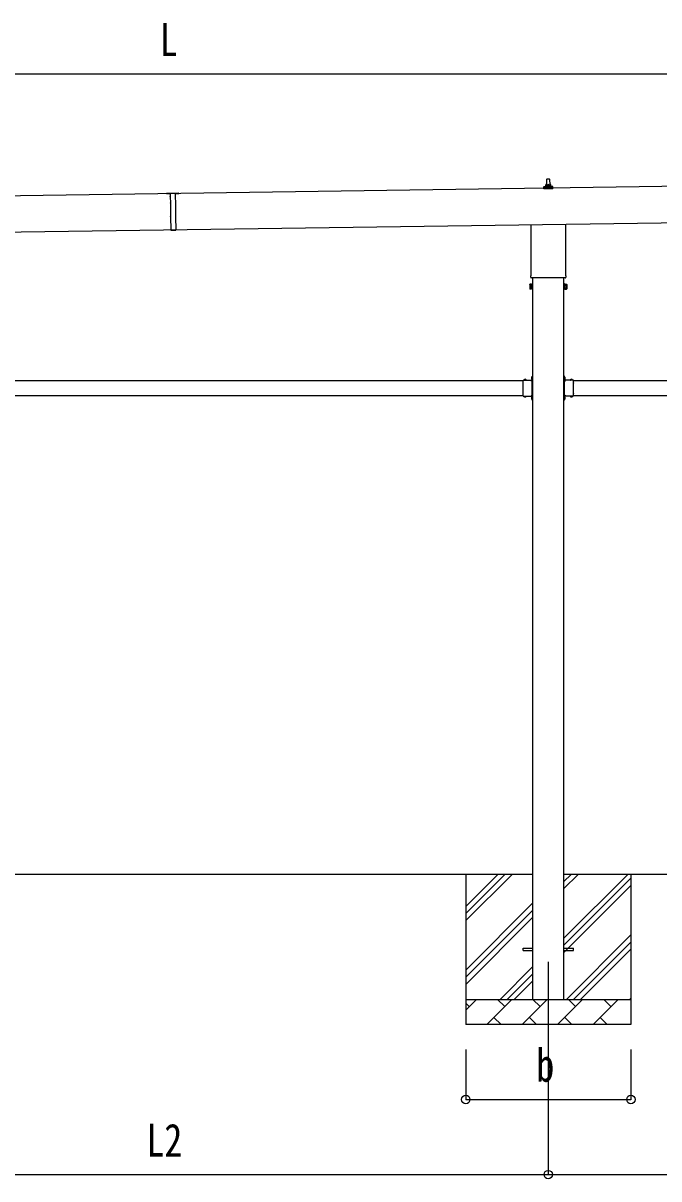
# Model space of a CAD drawing. Units: millimetres, scale not verified. Extents: x -16820 to 16820, y -11880 to 11880.
# Drawn here: x -2818 to -279, y -6627 to -2008 of the extents above; entities that cross this region are included whole.
import ezdxf
from ezdxf.enums import TextEntityAlignment as Align

# ---------------------------------------------------------------- set-up
doc = ezdxf.new("R2010")
doc.units = ezdxf.units.MM
doc.header["$LTSCALE"] = 50
for name, color, linetype in [('0-4_YKK_12', 2, 'Continuous'), ('0-5_YKK_13', 4, 'Continuous'), ('0-6_YKK_A1', 4, 'Continuous'), ('0-7_YKK_D', 6, 'Continuous')]:
    doc.layers.add(name, color=color, linetype=linetype)
doc.styles.add('ＭＳ ゴシック', font='')
doc.styles.get('ＭＳ ゴシック').set_extended_font_data('MS Gothic')

msp = doc.modelspace()

# ---------------------------------------------------------------- linework, layer by layer
at = {"layer": '0-4_YKK_12'}
msp.add_line((-720.77, -5759.84), (-720.77, -6259.84), dxfattribs=at)
at = {"layer": '0-5_YKK_13'}
for p, q in [((-726.77, -2654.86), (-726.05, -2631.34)), ((-725.05, -2630.36), (-716.5, -2630.36)), ((-715.5, -2631.34), (-714.77, -2654.86)), ((-739.02, -2670.36), (-739.02, -2662.65)), ((-702.52, -2670.36), (-739.02, -2670.36)), ((-738.64, -2661.86), (-702.9, -2661.86)), ((-738.26, -2661.68), (-731.54, -2660.05)), ((-731.15, -2659.86), (-710.39, -2659.86)), ((-730.77, -2659.08), (-730.77, -2654.86)), ((-729.77, -2654.86), (-711.77, -2654.86)), ((-710.77, -2659.08), (-710.77, -2654.86)), ((-703.29, -2661.68), (-710.01, -2660.05)), ((-702.52, -2670.36), (-702.52, -2662.65)), ((-2195.84, -2688.31), (-2245.84, -2689.02)), ((-2245.84, -2689.02), (-2245.83, -2689.52)), ((-2245.83, -2689.52), (-2230.83, -2689.31)), ((-2230.84, -2688.81), (-2230.66, -2701.2)), ((-2230.65, -2702), (-2230.3, -2726.2)), ((-2210.84, -2688.52), (-2210.66, -2700.92)), ((-2210.83, -2689.02), (-2195.83, -2688.81)), ((-2210.65, -2701.72), (-2210.31, -2725.92)), ((-2195.84, -2688.31), (-2195.83, -2688.81)), ((-2230.29, -2727), (-2229.89, -2755.2)), ((-2229.88, -2756), (-2229.53, -2780.2)), ((-2210.29, -2726.72), (-2209.89, -2754.91)), ((-2209.88, -2755.71), (-2209.53, -2779.91)), ((-2229.52, -2781), (-2228.73, -2836.08)), ((-2209.52, -2780.71), (-2208.74, -2835.8)), ((-789.07, -3014.35), (-789.07, -2813.7)), ((-652.47, -2811.75), (-652.47, -3014.35)), ((-2228.73, -2836.09), (-2208.74, -2835.8)), ((-790.77, -3023.12), (-790.77, -3017.62)), ((-652.84, -3026.62), (-788.71, -3026.62)), ((-650.77, -3017.62), (-650.77, -3023.12)), ((-794.77, -3052.62), (-794.01, -3051.31)), ((-794.77, -3052.62), (-794.77, -3069.62)), ((-794.77, -3069.62), (-794.01, -3070.94)), ((-787.77, -3056.22), (-794.01, -3056.22)), ((-787.77, -3066.03), (-794.01, -3066.03)), ((-787.77, -3070.94), (-794.01, -3070.94)), ((-785.27, -3070.32), (-787.77, -3070.32)), ((-656.27, -3070.32), (-653.77, -3070.32)), ((-653.77, -3056.22), (-647.53, -3056.22)), ((-653.77, -3066.03), (-647.53, -3066.03)), ((-653.77, -3070.94), (-647.53, -3070.94)), ((-646.77, -3052.62), (-647.53, -3051.31)), ((-646.77, -3069.62), (-647.53, -3070.94)), ((-646.77, -3052.62), (-646.77, -3069.62)), ((-821.27, -3445.12), (-821.27, -3434.74)), ((-821.27, -3434.74), (-784.87, -3434.74)), ((-821.27, -3487.12), (-821.27, -3446.55)), ((-818.01, -3433.88), (-818.01, -3434.04)), ((-817.31, -3434.74), (-809.24, -3434.74)), ((-814.4, -3434.74), (-815.72, -3432.08)), ((-812.15, -3434.74), (-810.82, -3432.08)), ((-808.54, -3433.88), (-808.54, -3434.04)), ((-788.97, -3426.84), (-783.27, -3426.84)), ((-785.27, -3436.34), (-788.27, -3436.34)), ((-784.87, -3425.71), (-787.53, -3424.39)), ((-784.87, -3427.96), (-787.53, -3429.29)), ((-785.73, -3422.1), (-785.57, -3422.1)), ((-785.73, -3431.57), (-785.57, -3431.57)), ((-785.27, -3445.12), (-785.27, -3438.34)), ((-785.27, -3487.12), (-785.27, -3446.55)), ((-784.87, -3419.34), (-783.27, -3419.34)), ((-784.87, -3436.3), (-784.87, -3419.34)), ((-784.87, -3422.8), (-784.87, -3430.87)), ((-783.27, -3423.84), (-784.87, -3423.84)), ((-784.87, -3424.84), (-783.27, -3424.84)), ((-784.87, -3428.84), (-783.27, -3428.84)), ((-783.27, -3429.84), (-784.87, -3429.84)), ((-656.67, -3419.34), (-658.27, -3419.34)), ((-658.27, -3423.84), (-656.67, -3423.84)), ((-656.67, -3424.84), (-658.27, -3424.84)), ((-652.57, -3426.84), (-658.27, -3426.84)), ((-656.67, -3428.84), (-658.27, -3428.84)), ((-658.27, -3429.84), (-656.67, -3429.84)), ((-656.67, -3436.3), (-656.67, -3419.34)), ((-656.67, -3422.8), (-656.67, -3430.87)), ((-656.67, -3425.71), (-654.01, -3424.39)), ((-656.67, -3427.96), (-654.01, -3429.29)), ((-620.27, -3434.74), (-656.67, -3434.74)), ((-656.27, -3436.34), (-653.27, -3436.34)), ((-656.27, -3445.12), (-656.27, -3438.34)), ((-656.27, -3487.12), (-656.27, -3446.55)), ((-655.81, -3422.1), (-655.97, -3422.1)), ((-655.81, -3431.57), (-655.97, -3431.57)), ((-633.01, -3433.88), (-633.01, -3434.04)), ((-624.24, -3434.74), (-632.31, -3434.74)), ((-629.4, -3434.74), (-630.72, -3432.08)), ((-627.15, -3434.74), (-625.82, -3432.08)), ((-623.54, -3433.88), (-623.54, -3434.04)), ((-620.27, -3445.12), (-620.27, -3434.74)), ((-620.27, -3487.12), (-620.27, -3446.55)), ((-821.27, -3498.94), (-821.27, -3488.55)), ((-821.27, -3498.94), (-784.87, -3498.94)), ((-818.01, -3499.8), (-818.01, -3499.64)), ((-817.31, -3498.94), (-809.24, -3498.94)), ((-814.4, -3498.94), (-815.72, -3501.6)), ((-812.15, -3498.94), (-810.82, -3501.6)), ((-808.54, -3499.8), (-808.54, -3499.64)), ((-788.27, -3497.34), (-785.27, -3497.34)), ((-784.87, -3505.71), (-787.53, -3504.39)), ((-784.87, -3507.96), (-787.53, -3509.29)), ((-785.73, -3502.1), (-785.57, -3502.1)), ((-785.27, -3495.34), (-785.27, -3488.55)), ((-784.87, -3514.34), (-784.87, -3497.38)), ((-784.87, -3502.8), (-784.87, -3510.87)), ((-784.87, -3504.84), (-783.27, -3504.84)), ((-784.87, -3508.84), (-783.27, -3508.84)), ((-656.67, -3504.84), (-658.27, -3504.84)), ((-656.67, -3508.84), (-658.27, -3508.84)), ((-656.67, -3514.34), (-656.67, -3497.38)), ((-620.27, -3498.94), (-656.67, -3498.94)), ((-656.67, -3502.8), (-656.67, -3510.87)), ((-656.67, -3505.71), (-654.01, -3504.39)), ((-656.67, -3507.96), (-654.01, -3509.29)), ((-656.27, -3495.34), (-656.27, -3488.55)), ((-653.27, -3497.34), (-656.27, -3497.34)), ((-655.81, -3502.1), (-655.97, -3502.1)), ((-633.01, -3499.8), (-633.01, -3499.64)), ((-624.24, -3498.94), (-632.31, -3498.94)), ((-629.4, -3498.94), (-630.72, -3501.6)), ((-627.15, -3498.94), (-625.82, -3501.6)), ((-623.54, -3499.8), (-623.54, -3499.64)), ((-620.27, -3498.94), (-620.27, -3488.55)), ((-785.73, -3511.57), (-785.57, -3511.57)), ((-784.87, -3514.34), (-783.27, -3514.34)), ((-656.67, -3514.34), (-658.27, -3514.34)), ((-655.81, -3511.57), (-655.97, -3511.57)), ((-820.77, -5705.34), (-783.27, -5705.34)), ((-820.77, -5714.34), (-820.77, -5705.34)), ((-820.77, -5714.34), (-783.27, -5714.34)), ((-658.27, -5705.34), (-620.77, -5705.34)), ((-658.27, -5714.34), (-620.77, -5714.34)), ((-620.77, -5714.34), (-620.77, -5705.34))]:
    msp.add_line(p, q, dxfattribs=at)
for points in [[(-787.77, -3070.94), (-787.77, -3051.31), (-794.01, -3051.31)], [(-787.77, -3070.32), (-787.77, -3051.92), (-785.27, -3051.92)], [(-653.77, -3070.32), (-653.77, -3051.92), (-656.27, -3051.92)], [(-653.77, -3070.94), (-653.77, -3051.31), (-647.53, -3051.31)], [(-785.27, -3438.34), (-788.27, -3438.34), (-788.27, -3434.74)], [(-783.27, -3434.34), (-783.27, -3428.34), (-783.27, -3425.34), (-783.27, -3419.34)], [(-658.27, -3434.34), (-658.27, -3428.34), (-658.27, -3425.34), (-658.27, -3419.34)], [(-656.27, -3438.34), (-653.27, -3438.34), (-653.27, -3434.74)], [(-785.27, -3495.34), (-788.27, -3495.34), (-788.27, -3498.94)], [(-783.27, -3514.34), (-783.27, -3508.34), (-783.27, -3505.34), (-783.27, -3499.34)], [(-658.27, -3514.34), (-658.27, -3508.34), (-658.27, -3505.34), (-658.27, -3499.34)], [(-656.27, -3495.34), (-653.27, -3495.34), (-653.27, -3498.94)]]:
    msp.add_lwpolyline(points, dxfattribs=at)
for points in [[(-785.27, -3071.62), (-785.27, -3050.62), (-783.27, -3050.62), (-783.27, -3071.62)], [(-656.27, -3071.62), (-656.27, -3050.62), (-658.27, -3050.62), (-658.27, -3071.62)]]:
    msp.add_lwpolyline(points, close=True, dxfattribs=at)
for centre, radius, start, end in [((-725.05, -2631.36), 1, 90, 178.60509), ((-716.5, -2631.36), 1, 1.39491, 90), ((-738.02, -2662.65), 1, 103.62699, 180), ((-731.77, -2659.08), 1, 283.62699, 0), ((-726.69, -2655.5), 4.13, 90, 171.17633), ((-729.77, -2655.86), 1, 90, 180), ((-717.44, -2654.86), 4.83, 133.60282, 180), ((-724.1, -2654.86), 4.83, 0, 46.39718), ((-714.86, -2655.5), 4.13, 8.82367, 90), ((-711.77, -2655.86), 1, 0, 90), ((-709.77, -2659.08), 1, 180, 256.37301), ((-703.52, -2662.65), 1, 0, 76.37301), ((-2230.95, -2701.61), 0.5, 307.68835, 53.94855), ((-2210.36, -2701.31), 0.5, 127.68835, 233.94855), ((-2230.6, -2726.61), 0.5, 307.68835, 53.94855), ((-2230.18, -2755.6), 0.5, 307.68835, 53.94855), ((-2210, -2726.31), 0.5, 127.68835, 233.94855), ((-2209.59, -2755.31), 0.5, 127.68835, 233.94855), ((-2229.83, -2780.6), 0.5, 307.68835, 53.94855), ((-2209.23, -2780.31), 0.5, 127.68835, 233.94855), ((-786.77, -3017.62), 4, 125.09963, 180), ((-786.77, -3023.12), 4, 180, 194.47751), ((-786.77, -3023.12), 4, 194.47751, 241.04498), ((-654.77, -3023.12), 4, 298.95502, 345.52249), ((-654.77, -3017.62), 4, 0, 54.90037), ((-654.77, -3023.12), 4, 345.52249, 0), ((-790.43, -3053.76), 4.34, 145.61575, 214.38425), ((-778.53, -3061.12), 16.24, 162.41205, 197.58795), ((-790.43, -3068.49), 4.34, 145.61575, 214.38425), ((-651.12, -3053.76), 4.34, 325.61575, 34.38425), ((-663.01, -3061.12), 16.24, 342.41205, 17.58795), ((-651.12, -3068.49), 4.34, 325.61575, 34.38425), ((-821.97, -3445.84), 1, 314.427, 45.573), ((-817.31, -3434.04), 0.7, 180, 270), ((-817.14, -3433.88), 0.862, 129.12355, 180), ((-813.27, -3438.64), 7, 90, 129.12355), ((-813.27, -3438.64), 7, 50.87645, 90), ((-809.24, -3434.04), 0.7, 270, 0), ((-809.4, -3433.88), 0.862, 0, 50.87645), ((-780.97, -3426.84), 7, 140.87645, 180), ((-780.97, -3426.84), 7, 180, 219.12355), ((-785.73, -3422.96), 0.862, 90, 140.87645), ((-785.73, -3430.71), 0.862, 219.12355, 270), ((-785.57, -3422.8), 0.7, 0, 90), ((-785.57, -3430.87), 0.7, 270, 0), ((-784.57, -3445.84), 1, 134.427, 225.573), ((-785.27, -3434.34), 2, 270, 0), ((-656.27, -3434.34), 2, 180, 270), ((-655.97, -3422.8), 0.7, 90, 180), ((-655.97, -3430.87), 0.7, 180, 270), ((-656.97, -3445.84), 1, 314.427, 45.573), ((-655.81, -3422.96), 0.862, 39.12355, 90), ((-655.81, -3430.71), 0.862, 270, 320.87645), ((-660.57, -3426.84), 7, 0, 39.12355), ((-660.57, -3426.84), 7, 320.87645, 0), ((-632.31, -3434.04), 0.7, 180, 270), ((-632.14, -3433.88), 0.862, 129.12355, 180), ((-628.27, -3438.64), 7, 90, 129.12355), ((-628.27, -3438.64), 7, 50.87645, 90), ((-624.24, -3434.04), 0.7, 270, 0), ((-624.4, -3433.88), 0.862, 0, 50.87645), ((-619.57, -3445.84), 1, 134.427, 225.573), ((-821.97, -3487.84), 1, 314.427, 45.573), ((-817.31, -3499.64), 0.7, 90, 180), ((-817.14, -3499.8), 0.862, 180, 230.87645), ((-813.27, -3495.04), 7, 230.87645, 270), ((-813.27, -3495.04), 7, 270, 309.12355), ((-809.24, -3499.64), 0.7, 0, 90), ((-809.4, -3499.8), 0.862, 309.12355, 0), ((-780.97, -3506.84), 7, 140.87645, 180), ((-780.97, -3506.84), 7, 180, 219.12355), ((-785.73, -3502.96), 0.862, 90, 140.87645), ((-784.57, -3487.84), 1, 134.427, 225.573), ((-785.57, -3502.8), 0.7, 0, 90), ((-785.27, -3499.34), 2, 0, 90), ((-656.27, -3499.34), 2, 90, 180), ((-655.97, -3502.8), 0.7, 90, 180), ((-656.97, -3487.84), 1, 314.427, 45.573), ((-655.81, -3502.96), 0.862, 39.12355, 90), ((-660.57, -3506.84), 7, 0, 39.12355), ((-660.57, -3506.84), 7, 320.87645, 0), ((-632.31, -3499.64), 0.7, 90, 180), ((-632.14, -3499.8), 0.862, 180, 230.87645), ((-628.27, -3495.04), 7, 230.87645, 270), ((-628.27, -3495.04), 7, 270, 309.12355), ((-624.24, -3499.64), 0.7, 0, 90), ((-624.4, -3499.8), 0.862, 309.12355, 0), ((-619.57, -3487.84), 1, 134.427, 225.573), ((-785.73, -3510.71), 0.862, 219.12355, 270), ((-785.57, -3510.87), 0.7, 270, 0), ((-655.97, -3510.87), 0.7, 180, 270), ((-655.81, -3510.71), 0.862, 270, 320.87645)]:
    msp.add_arc(centre, radius, start, end, dxfattribs=at)
at = {"layer": '0-6_YKK_A1'}
for p, q in [((3166.09, -2612.21), (-7617.87, -2766.21)), ((-7615.8, -2911.22), (3168.16, -2757.17)), ((-783.27, -3026.62), (-783.27, -5909.84)), ((-658.27, -5909.84), (-658.27, -3026.62)), ((-3620.27, -3436.84), (-821.27, -3436.84)), ((-620.27, -3436.84), (2178.73, -3436.84)), ((-3620.27, -3496.84), (-821.27, -3496.84)), ((-788.27, -3496.84), (-783.77, -3496.84)), ((-653.27, -3496.84), (-657.77, -3496.84)), ((-620.27, -3496.84), (2178.73, -3496.84)), ((-783.27, -5409.84), (-3658.27, -5409.84)), ((-1050.77, -5409.84), (-1050.77, -6009.84)), ((-1050.77, -5594.89), (-865.72, -5409.84)), ((-1050.77, -5566.6), (-894.01, -5409.84)), ((-1050.77, -5538.32), (-922.29, -5409.84)), ((2216.73, -5409.84), (-658.27, -5409.84)), ((-658.27, -5664.94), (-403.17, -5409.84)), ((-658.27, -5466.95), (-601.16, -5409.84)), ((-658.27, -5438.66), (-629.45, -5409.84)), ((-658.27, -5693.22), (-390.77, -5425.72)), ((-390.77, -5409.84), (-390.77, -6009.84)), ((-658.27, -5721.51), (-390.77, -5454.01)), ((-1050.77, -5792.88), (-783.27, -5525.38)), ((-1050.77, -5821.16), (-783.27, -5553.66)), ((-1050.77, -5849.45), (-783.27, -5581.95)), ((-648.61, -5909.84), (-390.77, -5652)), ((-620.33, -5909.84), (-390.77, -5680.28)), ((-592.05, -5909.84), (-390.77, -5708.56)), ((-913.17, -5909.84), (-783.27, -5779.94)), ((-884.89, -5909.84), (-783.27, -5808.22)), ((-856.6, -5909.84), (-783.27, -5836.51)), ((-1050.77, -5909.84), (-390.77, -5909.84)), ((-1050.77, -5952.73), (-1007.88, -5909.84)), ((-966.46, -6009.84), (-866.46, -5909.84)), ((-895.01, -5938.39), (-923.56, -5909.84)), ((-825.04, -6009.84), (-725.04, -5909.84)), ((-753.59, -5938.39), (-782.14, -5909.84)), ((-683.61, -6009.84), (-583.61, -5909.84)), ((-612.17, -5938.39), (-640.72, -5909.84)), ((-542.19, -6009.84), (-442.19, -5909.84)), ((-470.75, -5938.39), (-499.3, -5909.84)), ((-394.06, -5909.84), (-390.77, -5906.55)), ((-1036.43, -5938.39), (-1050.77, -5924.05)), ((-937.9, -5981.28), (-909.35, -6009.84)), ((-796.48, -5981.28), (-767.93, -6009.84)), ((-655.06, -5981.28), (-626.51, -6009.84)), ((-513.64, -5981.28), (-485.09, -6009.84)), ((-390.77, -6009.84), (-1050.77, -6009.84))]:
    msp.add_line(p, q, dxfattribs=at)
for points in [[(-788.27, -3436.84), (-783.77, -3436.84), (-783.77, -3496.84)], [(-653.27, -3436.84), (-657.77, -3436.84), (-657.77, -3496.84)]]:
    msp.add_lwpolyline(points, dxfattribs=at)
at = {"layer": '0-7_YKK_D'}
for p, q in [((2985.65, -2211.73), (-7435.36, -2211.73)), ((-1050.77, -6109.84), (-1050.77, -6310.84)), ((-720.77, -6109.84), (-720.77, -6610.84)), ((-720.77, -6109.84), (-720.77, -6610.84)), ((-390.77, -6109.84), (-390.77, -6310.84)), ((-1050.77, -6309.84), (-390.77, -6309.84)), ((-3720.77, -6609.84), (-720.77, -6609.84)), ((-720.77, -6609.84), (2279.23, -6609.84))]:
    msp.add_line(p, q, dxfattribs=at)
for centre in [(-1050.77, -6309.84), (-390.77, -6309.84), (-720.77, -6609.84), (-720.77, -6609.84)]:
    msp.add_circle(centre, 17, dxfattribs=at)

# ---------------------------------------------------------------- texts
at = {"layer": '0-7_YKK_D', "style": 'ＭＳ ゴシック', "width": 0.8}
for s, p in [('L', (-2272.85, -2179.73)), ('b', (-768.77, -6277.84)), ('L2', (-2326.37, -6577.84))]:
    msp.add_text(s, height=132, dxfattribs=at).set_placement(p, align=Align.BOTTOM_LEFT)

doc.saveas('drawing.dxf')
